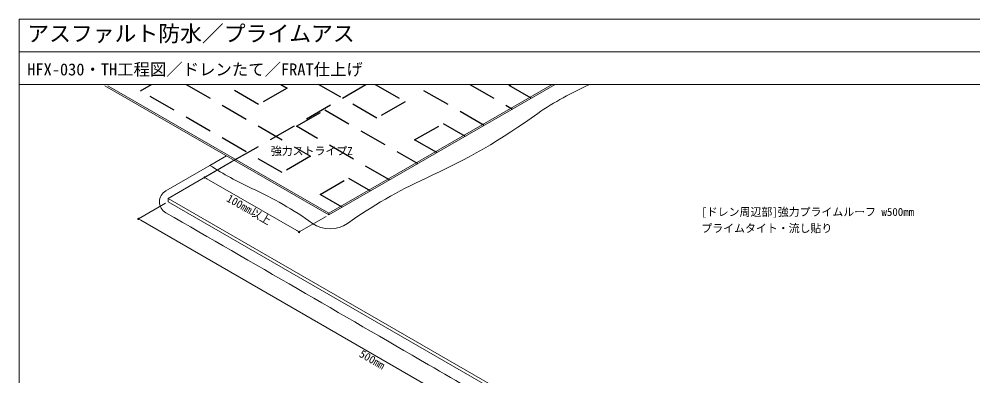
# Model space of a CAD drawing. Units: millimetres, scale not verified. Extents: x -690 to 690, y -478 to 477.
# Drawn here: x -690 to 184, y 150 to 477 of the extents above; entities that cross this region are included whole.
import ezdxf
from ezdxf.enums import TextEntityAlignment as Align

# ---------------------------------------------------------------- set-up
doc = ezdxf.new("R2010")
doc.units = ezdxf.units.MM
doc.header["$LTSCALE"] = 2
doc.linetypes.add('USER1', pattern=[19.05, 12.7, -6.35])
for name, color, linetype, lineweight in [('0-0_0', 7, 'Continuous', 18), ('0-3_BOUSUI', 1, 'Continuous', 18), ('0-4_MOJI', 7, 'Continuous', 18), ('0-5_sunpo', 7, 'Continuous', 18), ('0-6_WAKU', 7, 'Continuous', 18)]:
    doc.layers.add(name, color=color, linetype=linetype, lineweight=lineweight)
doc.layers.add('0-A_bousui2', color=7, linetype='USER1')
doc.styles.add('ＭＳ ゴシック', font='')
doc.styles.get('ＭＳ ゴシック').set_extended_font_data('MS Gothic')

# ---------------------------------------------------------------- blocks, each defined once
blk = doc.blocks.new('_DOT')
at = {"layer": '0-0_0'}
for p, q in [((-0.5, 0), (-1, 0)), ((0.25, 0), (-0.25, 0))]:
    blk.add_line(p, q, dxfattribs=at)
blk.add_circle((0, 0), 0.25, dxfattribs=at)

msp = doc.modelspace()

# ---------------------------------------------------------------- linework, layer by layer
at = {"layer": '0-0_0'}
msp.add_line((-690.033, 447.478), (689.967, 447.478), dxfattribs=at)
at = {"layer": '0-3_BOUSUI'}
for p, q in [((-515.243, 343.254), (-500.045, 352.028)), ((-515.243, 343.254), (-555.638, 319.932)), ((-120.475, 59.883), (-553.488, 309.883)), ((-406.264, 297.883), (-406.264, 299.383))]:
    msp.add_line(p, q, dxfattribs=at)
for points in [[(-611.384, 416.309), (-406.264, 297.883), (-199.12, 417.478)], [(-608.786, 416.309), (-406.264, 299.383), (-201.718, 417.478)], [(-553.488, 309.883), (-553.488, 312.883), (-492.866, 347.883)], [(-120.475, 59.883), (-120.475, 62.883), (-553.488, 312.883)]]:
    msp.add_lwpolyline(points, dxfattribs=at)
for centre, radius, start, end in [((-43.473, 137.572), 306, 113.83371, 124.09075), ((-549.071, 848.084), 566.171, 294.12148, 306.16232), ((-343.162, 611.451), 318.656, 237.31487, 245.22585), ((-127.853, -79.986), 453.031, 114.77415, 125.22585), ((-549.834, 309.879), 11.609, 120, 240), ((-624.073, 2.782), 351.708, 54.77415, 65.22585), ((-44634.125, -76046.354), 88156.974, 59.81919, 60), ((-405.185, 312.78), 27.779, 234.77415, 305.22585), ((-44634.125, -76046.354), 88156.974, 59.69904, 59.81919)]:
    msp.add_arc(centre, radius, start, end, dxfattribs=at)
at = {"layer": '0-5_sunpo'}
for p, q in [((-495.366, 346.44), (-520.115, 332.151)), ((-517.95, 330.901), (-435.677, 283.401)), ((-555.988, 308.44), (-580.736, 294.151)), ((-578.571, 292.901), (-149.889, 45.401)), ((-408.764, 296.44), (-433.512, 282.151))]:
    msp.add_line(p, q, dxfattribs=at)
at = {"layer": '0-6_WAKU'}
for points in [[(689.967, 417.478), (-690.033, 417.478), (-690.033, 477.478), (689.967, 477.478)], [(-690.033, -477.522), (689.967, -477.522), (689.967, 477.478), (-690.033, 477.478)]]:
    msp.add_lwpolyline(points, close=True, dxfattribs=at)
at = {"layer": '0-A_bousui2'}
for p, q in [((-492.866, 347.883), (-372.325, 417.478)), ((-264.141, 379.938), (-329.162, 417.478)), ((-277.2, 417.478), (-238.16, 394.938))]:
    msp.add_line(p, q, dxfattribs=at)
for points in [[(-537.008, 417.478), (-422.944, 351.623), (-448.925, 336.623), (-578.828, 411.623), (-568.687, 417.478)], [(-450.405, 417.478), (-444.595, 414.123), (-470.575, 399.123), (-502.367, 417.478)], [(-363.803, 417.478), (-336.341, 401.623), (-362.322, 386.623), (-415.764, 417.478)], [(-220.84, 404.938), (-241.079, 416.623), (-239.598, 417.478)], [(-350.744, 329.938), (-435.934, 379.123), (-409.954, 394.123), (-324.763, 344.938)], [(-307.442, 354.938), (-327.681, 366.623), (-301.7, 381.623), (-281.462, 369.938)], [(-394.045, 304.938), (-414.284, 316.623), (-388.303, 331.623), (-368.064, 319.938)]]:
    msp.add_lwpolyline(points, dxfattribs=at)

# ---------------------------------------------------------------- block references
at = {"layer": '0-5_sunpo', "xscale": 2.5, "yscale": 2.5}
for p, rotation in [((-520.115, 332.151), 150), ((-580.736, 294.151), 150), ((-433.512, 282.151), 330)]:
    msp.add_blockref('_DOT', p, dxfattribs=dict(at, rotation=rotation))

# ---------------------------------------------------------------- texts
at = {"layer": '0-4_MOJI', "style": 'ＭＳ ゴシック'}
for s, p in [('強力ストライプZ', (-459.425, 350.543)), ('[ドレン周辺部]強力プライムルーフ w500mm', (-65.073, 294.652)), ('プライムタイト・流し貼り', (-65.073, 279.652))]:
    msp.add_text(s, height=7.331, dxfattribs=at).set_placement(p, align=Align.BOTTOM_LEFT)
at = {"layer": '0-5_sunpo', "style": 'ＭＳ ゴシック'}
for s, p in [('100mm以上', (-501.803, 308.868)), ('500mm', (-380.305, 166.308))]:
    msp.add_text(s, height=7.331, rotation=330, dxfattribs=at).set_placement(p, align=Align.BOTTOM_LEFT)
at = {"layer": '0-6_WAKU', "style": 'ＭＳ ゴシック'}
for s, height, p in [('アスファルト防水／プライムアス', 14.66, (-682.533, 452.478)), ('HFX-030・TH工程図／ドレンたて／FRAT仕上げ', 11, (-682.533, 422.478))]:
    msp.add_text(s, height=height, dxfattribs=at).set_placement(p, align=Align.BOTTOM_LEFT)

doc.saveas('drawing.dxf')
